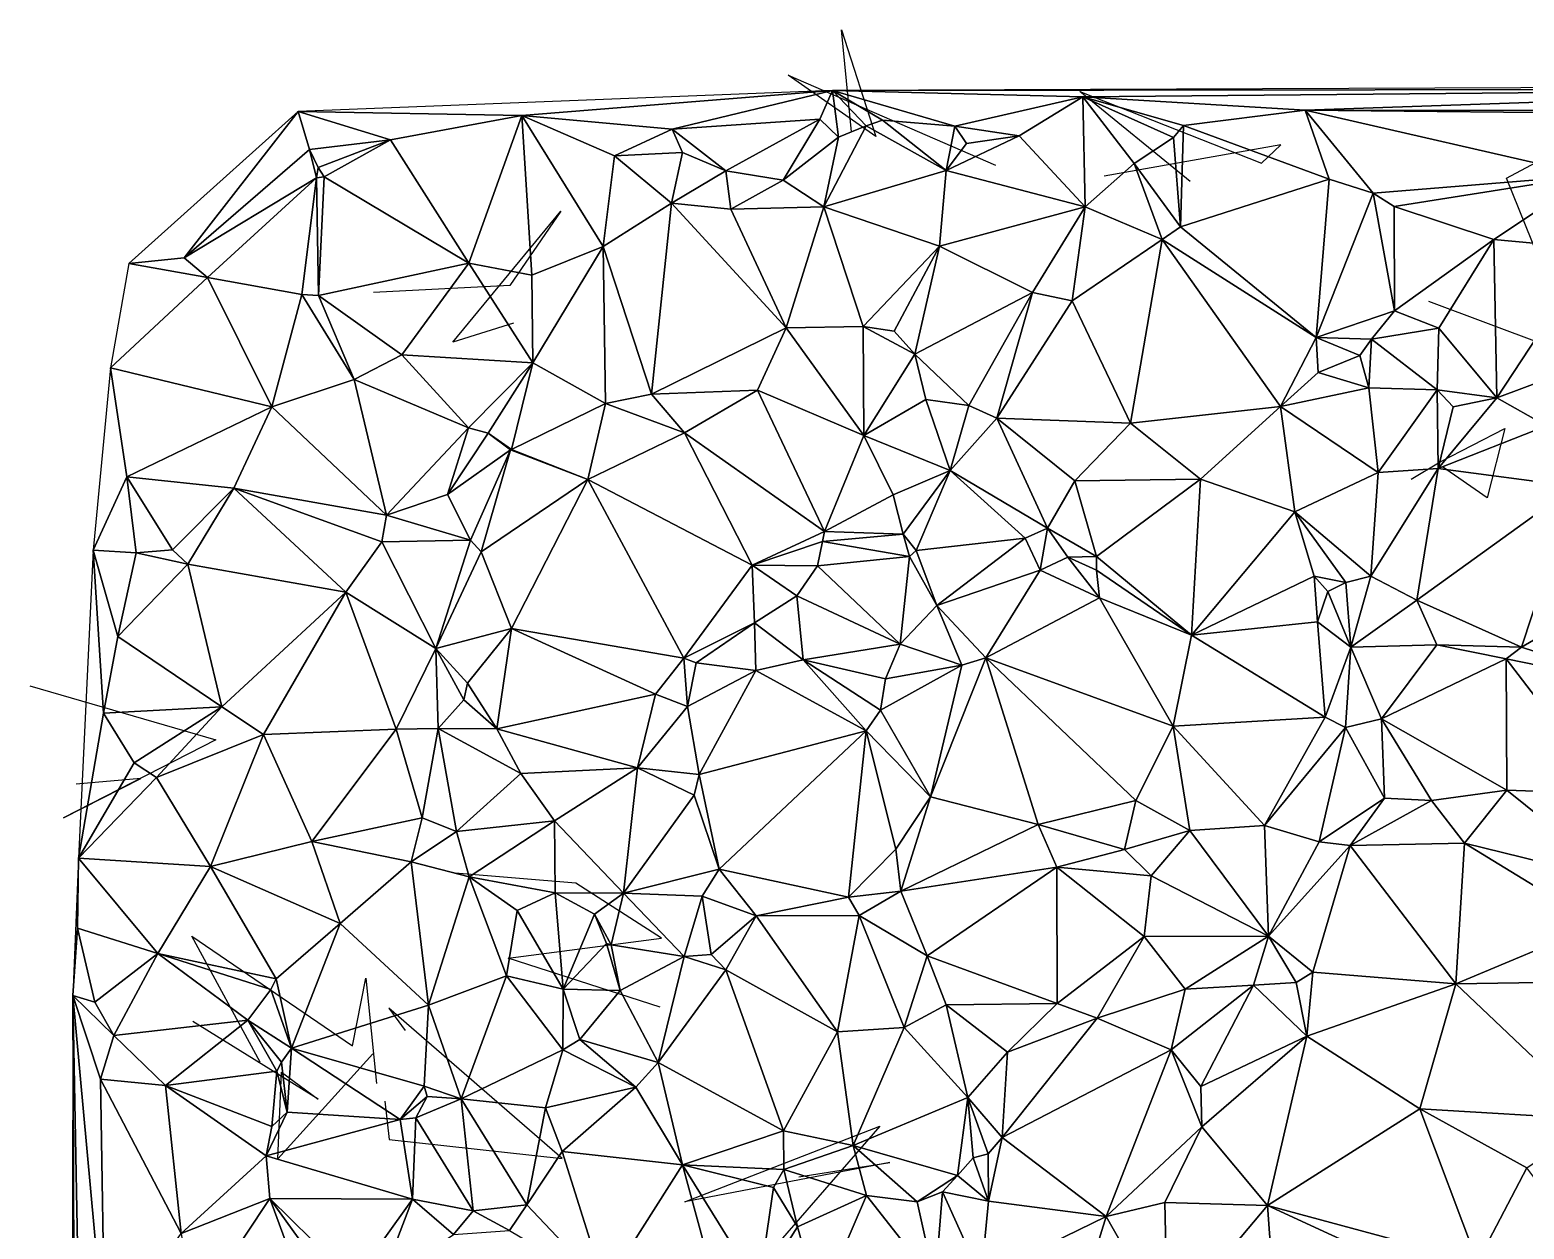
# Model space of a CAD drawing. Header units: metres. Extents: x -15.3 to 15, y -15 to 15.5.
# Drawn here: x -15.31 to -2.47, y 5.15 to 15.46 of the extents above; entities that cross this region are included whole.
import ezdxf

# ---------------------------------------------------------------- set-up
doc = ezdxf.new("R2010")
doc.units = ezdxf.units.M
doc.layers.add('CRACKS', color=1, linetype='Continuous')
doc.layers.add('STREET_MESH', color=7, linetype='Continuous')

msp = doc.modelspace()

# ---------------------------------------------------------------- linework, layer by layer
at = {"layer": 'CRACKS'}
for points in [[(-8.251, 14.582, 0.1), (-8.336, 15.458, 0.1), (-8.041, 14.54, 0.1), (-8.795, 15.069, 0.1), (-7.014, 14.294, 0.1)], [(-5.34, 14.154, 0.1), (-6.287, 14.929, 0.1), (-4.726, 14.313, 0.1), (-4.562, 14.471, 0.1), (-6.079, 14.2, 0.1)], [(-3.291, 13.127, 0.1), (-2.291, 12.751, 0.1), (-2.193, 13.12, 0.1), (-2.621, 14.184, 0.1), (-1.903, 14.566, 0.1)], [(-11.154, 12.936, 0.1), (-11.676, 12.774, 0.1), (-10.747, 13.901, 0.1), (-11.186, 13.262, 0.1), (-12.357, 13.201, 0.1)], [(-3.44, 11.596, 0.1), (-3.191, 11.746, 0.1), (-2.636, 12.033, 0.1), (-2.787, 11.436, 0.1), (-3.173, 11.702, 0.1)], [(-15.31, 9.821, 0.1), (-13.713, 9.357, 0.1), (-15.02, 8.685, 0.1), (-14.358, 9.023, 0.1), (-14.913, 8.975, 0.1)], [(-9.893, 7.06, 0.1), (-11.201, 7.479, 0.1), (-9.884, 7.651, 0.1), (-10.619, 8.125, 0.1), (-11.657, 8.211, 0.1)], [(-13.33, 6.587, 0.1), (-13.918, 7.668, 0.1), (-12.539, 6.725, 0.1), (-12.423, 7.308, 0.1), (-12.331, 6.402, 0.1)], [(-12.363, 6.657, 0.1), (-13.179, 5.754, 0.1), (-13.148, 6.499, 0.1), (-12.832, 6.269, 0.1), (-13.91, 6.936, 0.1)], [(-12.26, 6.252, 0.1), (-12.223, 5.922, 0.1), (-10.735, 5.759, 0.1), (-12.226, 7.049, 0.1), (-12.085, 6.859, 0.1)], [(-8.704, 5.601, 0.1), (-7.922, 5.723, 0.1), (-9.682, 5.386, 0.1), (-8.006, 6.037, 0.1), (-8.959, 4.942, 0.1)]]:
    msp.add_polyline3d(points, dxfattribs=at)
at = {"layer": 'STREET_MESH'}
for points in [[(-11.082, 14.722), (-8.413, 14.938), (-13.005, 14.756)], [(-11.082, 14.722), (-9.79, 14.605), (-8.413, 14.938)], [(-9.79, 14.605), (-8.521, 14.689), (-8.413, 14.938)], [(-8.521, 14.689), (-8.363, 14.536), (-8.413, 14.938)], [(-8.413, 14.938), (0.911, 14.948), (7.11, 14.997)], [(-6.263, 14.881), (0.911, 14.948), (-8.413, 14.938)], [(-7.363, 14.63), (-6.263, 14.881), (-8.413, 14.938)], [(-7.983, 14.683), (-7.363, 14.63), (-8.413, 14.938)], [(-8.363, 14.536), (-8.123, 14.632), (-8.413, 14.938)], [(-8.123, 14.632), (-7.983, 14.683), (-8.413, 14.938)], [(0.911, 14.948), (-6.263, 14.881), (-4.352, 14.767)], [(-1.368, 14.765), (0.911, 14.948), (-4.352, 14.767)], [(-7.363, 14.63), (-6.81, 14.546), (-6.263, 14.881)], [(-6.81, 14.546), (-6.241, 13.936), (-6.263, 14.881)], [(-6.263, 14.881), (-5.397, 14.637), (-4.352, 14.767)], [(-6.241, 13.936), (-5.822, 14.309), (-6.263, 14.881)], [(-5.482, 14.533), (-5.397, 14.637), (-6.263, 14.881)], [(-5.822, 14.309), (-5.482, 14.533), (-6.263, 14.881)], [(-5.397, 14.637), (-4.146, 14.175), (-4.352, 14.767)], [(-1.513, 14.74), (-1.368, 14.765), (-4.352, 14.767)], [(-4.146, 14.175), (-3.767, 14.055), (-4.352, 14.767)], [(-1.904, 14.206), (-1.513, 14.74), (-4.352, 14.767)], [(-3.767, 14.055), (-1.904, 14.206), (-4.352, 14.767)], [(-14.459, 13.449), (-13.985, 13.499), (-13.005, 14.756)], [(-13.985, 13.499), (-12.906, 14.43), (-13.005, 14.756)], [(-12.21, 14.513), (-11.082, 14.722), (-13.005, 14.756)], [(-12.906, 14.43), (-12.21, 14.513), (-13.005, 14.756)], [(-11.082, 14.722), (-12.21, 14.513), (-11.538, 13.452)], [(-10.998, 13.351), (-11.082, 14.722), (-11.538, 13.452)], [(-10.287, 14.374), (-11.082, 14.722), (-10.384, 13.597)], [(-11.082, 14.722), (-10.998, 13.351), (-10.384, 13.597)], [(-11.082, 14.722), (-10.287, 14.374), (-9.79, 14.605)], [(-9.329, 14.247), (-8.521, 14.689), (-9.79, 14.605)], [(-8.521, 14.689), (-9.329, 14.247), (-8.836, 14.166)], [(-8.521, 14.689), (-8.836, 14.166), (-8.363, 14.536)], [(-7.983, 14.683), (-8.123, 14.632), (-7.436, 14.248)], [(-7.983, 14.683), (-7.436, 14.248), (-7.363, 14.63)], [(-12.906, 14.43), (-12.834, 14.275), (-12.21, 14.513)], [(-12.21, 14.513), (-12.834, 14.275), (-12.782, 14.194)], [(-12.21, 14.513), (-12.782, 14.194), (-11.538, 13.452)], [(-10.287, 14.374), (-9.701, 14.404), (-9.79, 14.605)], [(-9.701, 14.404), (-9.329, 14.247), (-9.79, 14.605)], [(-8.836, 14.166), (-8.488, 13.936), (-8.363, 14.536)], [(-8.123, 14.632), (-8.488, 13.936), (-7.436, 14.248)], [(-8.488, 13.936), (-8.123, 14.632), (-8.363, 14.536)], [(-7.436, 14.248), (-7.263, 14.482), (-7.363, 14.63)], [(-6.81, 14.546), (-7.436, 14.248), (-6.241, 13.936)], [(-6.81, 14.546), (-7.263, 14.482), (-7.436, 14.248)], [(-7.263, 14.482), (-6.81, 14.546), (-7.363, 14.63)], [(-5.423, 13.766), (-5.482, 14.533), (-5.822, 14.309)], [(-5.482, 14.533), (-5.423, 13.766), (-5.397, 14.637)], [(-5.423, 13.766), (-4.146, 14.175), (-5.397, 14.637)], [(-12.846, 14.187), (-12.906, 14.43), (-13.985, 13.499)], [(-12.834, 14.275), (-12.906, 14.43), (-12.846, 14.187)], [(-9.796, 13.969), (-9.701, 14.404), (-10.287, 14.374)], [(-9.329, 14.247), (-9.701, 14.404), (-9.796, 13.969)], [(-12.834, 14.275), (-12.846, 14.187), (-12.782, 14.194)], [(-9.796, 13.969), (-10.287, 14.374), (-10.384, 13.597)], [(-5.822, 14.309), (-6.241, 13.936), (-5.581, 13.656)], [(-5.423, 13.766), (-5.822, 14.309), (-5.581, 13.656)], [(-13.784, 13.33), (-12.846, 14.187), (-13.985, 13.499)], [(-12.846, 14.187), (-13.784, 13.33), (-12.972, 13.184)], [(-12.831, 13.174), (-12.846, 14.187), (-12.972, 13.184)], [(-12.846, 14.187), (-12.831, 13.174), (-12.782, 14.194)], [(-12.782, 14.194), (-12.831, 13.174), (-11.538, 13.452)], [(-9.286, 13.917), (-9.329, 14.247), (-9.796, 13.969)], [(-9.329, 14.247), (-9.286, 13.917), (-8.836, 14.166)], [(-9.286, 13.917), (-8.488, 13.936), (-8.836, 14.166)], [(-7.436, 14.248), (-8.488, 13.936), (-7.494, 13.599)], [(-6.241, 13.936), (-7.436, 14.248), (-7.494, 13.599)], [(-4.146, 14.175), (-5.423, 13.766), (-4.257, 12.815)], [(-3.767, 14.055), (-4.146, 14.175), (-4.257, 12.815)], [(-1.904, 14.206), (-3.767, 14.055), (-3.588, 13.939)], [(-2.732, 13.657), (-1.904, 14.206), (-3.588, 13.939)], [(-1.904, 14.206), (-2.732, 13.657), (-1.864, 13.575)], [(-3.585, 13.043), (-3.767, 14.055), (-4.257, 12.815)], [(-3.767, 14.055), (-3.585, 13.043), (-3.588, 13.939)], [(-9.97, 12.327), (-9.796, 13.969), (-10.384, 13.597)], [(-9.796, 13.969), (-9.97, 12.327), (-8.812, 12.896)], [(-9.286, 13.917), (-9.796, 13.969), (-8.812, 12.896)], [(-8.488, 13.936), (-9.286, 13.917), (-8.812, 12.896)], [(-8.15, 12.909), (-8.488, 13.936), (-8.812, 12.896)], [(-8.488, 13.936), (-8.15, 12.909), (-7.494, 13.599)], [(-6.695, 13.2), (-6.241, 13.936), (-7.494, 13.599)], [(-6.695, 13.2), (-6.355, 13.13), (-6.241, 13.936)], [(-6.241, 13.936), (-6.355, 13.13), (-5.581, 13.656)], [(-3.585, 13.043), (-2.732, 13.657), (-3.588, 13.939)], [(-4.257, 12.815), (-5.423, 13.766), (-5.581, 13.656)], [(-6.355, 13.13), (-5.854, 12.077), (-5.581, 13.656)], [(-5.854, 12.077), (-4.563, 12.221), (-5.581, 13.656)], [(-4.563, 12.221), (-4.257, 12.815), (-5.581, 13.656)], [(-2.732, 13.657), (-3.585, 13.043), (-3.204, 12.895)], [(-2.705, 12.296), (-2.732, 13.657), (-3.204, 12.895)], [(-2.732, 13.657), (-2.705, 12.296), (-1.864, 13.575)], [(-13.784, 13.33), (-13.985, 13.499), (-14.459, 13.449)], [(-10.998, 13.351), (-10.989, 12.595), (-10.384, 13.597)], [(-10.989, 12.595), (-10.364, 12.248), (-10.384, 13.597)], [(-10.364, 12.248), (-9.97, 12.327), (-10.384, 13.597)], [(-8.15, 12.909), (-7.883, 12.867), (-7.494, 13.599)], [(-7.883, 12.867), (-7.707, 12.67), (-7.494, 13.599)], [(-7.707, 12.67), (-6.695, 13.2), (-7.494, 13.599)], [(-2.705, 12.296), (-1.516, 12.738), (-1.864, 13.575)], [(-14.618, 12.554), (-13.784, 13.33), (-14.459, 13.449)], [(-12.831, 13.174), (-12.113, 12.666), (-11.538, 13.452)], [(-12.113, 12.666), (-10.989, 12.595), (-11.538, 13.452)], [(-10.989, 12.595), (-10.998, 13.351), (-11.538, 13.452)], [(-13.231, 12.217), (-13.784, 13.33), (-14.618, 12.554)], [(-13.784, 13.33), (-13.231, 12.217), (-12.972, 13.184)], [(-12.972, 13.184), (-13.231, 12.217), (-12.525, 12.453)], [(-12.831, 13.174), (-12.972, 13.184), (-12.525, 12.453)], [(-12.113, 12.666), (-12.831, 13.174), (-12.525, 12.453)], [(-7.242, 12.23), (-6.695, 13.2), (-7.707, 12.67)], [(-6.695, 13.2), (-7.242, 12.23), (-7, 12.12)], [(-6.355, 13.13), (-6.695, 13.2), (-7, 12.12)], [(-6.355, 13.13), (-7, 12.12), (-5.854, 12.077)], [(-3.782, 12.8), (-3.585, 13.043), (-4.257, 12.815)], [(-3.585, 13.043), (-3.782, 12.8), (-3.204, 12.895)], [(-8.812, 12.896), (-9.97, 12.327), (-9.057, 12.361)], [(-8.145, 11.972), (-8.812, 12.896), (-9.057, 12.361)], [(-8.145, 11.972), (-8.15, 12.909), (-8.812, 12.896)], [(-7.707, 12.67), (-7.883, 12.867), (-8.15, 12.909)], [(-8.145, 11.972), (-7.707, 12.67), (-8.15, 12.909)], [(-3.782, 12.8), (-3.219, 12.364), (-3.204, 12.895)], [(-3.219, 12.364), (-2.705, 12.296), (-3.204, 12.895)], [(-4.563, 12.221), (-4.241, 12.514), (-4.257, 12.815)], [(-4.241, 12.514), (-3.881, 12.66), (-4.257, 12.815)], [(-3.881, 12.66), (-3.782, 12.8), (-4.257, 12.815)], [(-3.782, 12.8), (-3.881, 12.66), (-3.805, 12.38)], [(-3.219, 12.364), (-3.782, 12.8), (-3.805, 12.38)], [(-1.516, 12.738), (-2.705, 12.296), (-2.279, 12.054)], [(-11.542, 12.037), (-12.113, 12.666), (-12.525, 12.453)], [(-11.542, 12.037), (-10.989, 12.595), (-12.113, 12.666)], [(-11.372, 11.992), (-10.989, 12.595), (-11.542, 12.037)], [(-11.173, 11.851), (-10.989, 12.595), (-11.372, 11.992)], [(-11.173, 11.851), (-10.364, 12.248), (-10.989, 12.595)], [(-7.707, 12.67), (-8.145, 11.972), (-7.611, 12.282)], [(-7.242, 12.23), (-7.707, 12.67), (-7.611, 12.282)], [(-3.881, 12.66), (-4.241, 12.514), (-3.805, 12.38)], [(-14.618, 12.554), (-14.766, 10.986), (-14.477, 11.615)], [(-13.231, 12.217), (-14.618, 12.554), (-14.477, 11.615)], [(-4.241, 12.514), (-4.563, 12.221), (-3.805, 12.38)], [(-13.231, 12.217), (-12.246, 11.287), (-12.525, 12.453)], [(-12.246, 11.287), (-11.542, 12.037), (-12.525, 12.453)], [(-10.364, 12.248), (-9.685, 11.994), (-9.97, 12.327)], [(-9.97, 12.327), (-9.685, 11.994), (-9.057, 12.361)], [(-9.685, 11.994), (-8.481, 11.148), (-9.057, 12.361)], [(-8.481, 11.148), (-8.145, 11.972), (-9.057, 12.361)], [(-4.563, 12.221), (-3.725, 11.654), (-3.805, 12.38)], [(-3.725, 11.654), (-3.219, 12.364), (-3.805, 12.38)], [(-3.208, 11.688), (-3.219, 12.364), (-3.725, 11.654)], [(-3.08, 12.218), (-3.219, 12.364), (-3.208, 11.688)], [(-3.219, 12.364), (-3.08, 12.218), (-2.705, 12.296)], [(-13.559, 11.52), (-13.231, 12.217), (-14.477, 11.615)], [(-13.231, 12.217), (-13.559, 11.52), (-12.246, 11.287)], [(-10.364, 12.248), (-11.173, 11.851), (-10.516, 11.594)], [(-9.685, 11.994), (-10.364, 12.248), (-10.516, 11.594)], [(-8.145, 11.972), (-7.401, 11.672), (-7.611, 12.282)], [(-7.401, 11.672), (-7.242, 12.23), (-7.611, 12.282)], [(-7.242, 12.23), (-7.401, 11.672), (-7, 12.12)], [(-5.251, 11.596), (-4.563, 12.221), (-5.854, 12.077)], [(-5.251, 11.596), (-4.44, 11.317), (-4.563, 12.221)], [(-4.563, 12.221), (-4.44, 11.317), (-3.725, 11.654)], [(-2.705, 12.296), (-3.208, 11.688), (-2.279, 12.054)], [(-2.705, 12.296), (-3.08, 12.218), (-3.208, 11.688)], [(-7, 12.12), (-7.401, 11.672), (-6.566, 11.175)], [(-6.331, 11.583), (-7, 12.12), (-6.566, 11.175)], [(-7, 12.12), (-6.331, 11.583), (-5.854, 12.077)], [(-6.331, 11.583), (-5.251, 11.596), (-5.854, 12.077)], [(-11.722, 11.465), (-11.542, 12.037), (-12.246, 11.287)], [(-11.372, 11.992), (-11.542, 12.037), (-11.722, 11.465)], [(-11.18, 11.848), (-11.372, 11.992), (-11.722, 11.465)], [(-11.173, 11.851), (-11.372, 11.992), (-11.18, 11.848)], [(-9.105, 10.858), (-9.685, 11.994), (-10.516, 11.594)], [(-9.685, 11.994), (-9.105, 10.858), (-8.481, 11.148)], [(-7.893, 11.463), (-8.145, 11.972), (-8.481, 11.148)], [(-7.401, 11.672), (-8.145, 11.972), (-7.893, 11.463)], [(-2.279, 12.054), (-3.208, 11.688), (-2.037, 11.533)], [(-11.525, 11.073), (-11.18, 11.848), (-11.722, 11.465)], [(-11.18, 11.848), (-11.525, 11.073), (-11.433, 10.971)], [(-10.516, 11.594), (-11.18, 11.848), (-11.433, 10.971)], [(-11.173, 11.851), (-11.18, 11.848), (-10.516, 11.594)], [(-3.788, 10.762), (-3.208, 11.688), (-3.725, 11.654)], [(-3.788, 10.762), (-3.393, 10.556), (-3.208, 11.688)], [(-3.208, 11.688), (-3.393, 10.556), (-2.037, 11.533)], [(-14.766, 10.986), (-14.397, 10.964), (-14.477, 11.615)], [(-14.397, 10.964), (-14.084, 10.99), (-14.477, 11.615)], [(-14.084, 10.99), (-13.559, 11.52), (-14.477, 11.615)], [(-11.171, 10.313), (-10.516, 11.594), (-11.433, 10.971)], [(-9.692, 10.057), (-10.516, 11.594), (-11.171, 10.313)], [(-9.692, 10.057), (-9.105, 10.858), (-10.516, 11.594)], [(-7.805, 11.123), (-7.401, 11.672), (-7.893, 11.463)], [(-7.695, 10.984), (-7.401, 11.672), (-7.805, 11.123)], [(-7.401, 11.672), (-7.695, 10.984), (-6.757, 11.088)], [(-7.401, 11.672), (-6.757, 11.088), (-6.566, 11.175)], [(-6.146, 10.933), (-6.331, 11.583), (-6.566, 11.175)], [(-5.251, 11.596), (-6.331, 11.583), (-6.146, 10.933)], [(-5.328, 10.256), (-5.251, 11.596), (-6.146, 10.933)], [(-5.328, 10.256), (-4.44, 11.317), (-5.251, 11.596)], [(-4.44, 11.317), (-3.788, 10.762), (-3.725, 11.654)], [(-13.559, 11.52), (-14.084, 10.99), (-13.952, 10.866)], [(-13.559, 11.52), (-13.952, 10.866), (-12.596, 10.626)], [(-12.287, 11.059), (-13.559, 11.52), (-12.596, 10.626)], [(-13.559, 11.52), (-12.287, 11.059), (-12.246, 11.287)], [(-11.525, 11.073), (-11.722, 11.465), (-12.246, 11.287)], [(-7.805, 11.123), (-7.893, 11.463), (-8.481, 11.148)], [(-3.393, 10.556), (-2.493, 10.153), (-2.037, 11.533)], [(-2.493, 10.153), (-1.873, 10.513), (-2.037, 11.533)], [(-4.44, 11.317), (-5.328, 10.256), (-4.275, 10.764)], [(-4.002, 10.707), (-4.44, 11.317), (-4.275, 10.764)], [(-4.002, 10.707), (-3.788, 10.762), (-4.44, 11.317)], [(-12.287, 11.059), (-11.525, 11.073), (-12.246, 11.287)], [(-6.757, 11.088), (-6.629, 10.814), (-6.566, 11.175)], [(-6.629, 10.814), (-6.392, 10.926), (-6.566, 11.175)], [(-6.392, 10.926), (-6.146, 10.933), (-6.566, 11.175)], [(-11.823, 10.142), (-12.287, 11.059), (-12.596, 10.626)], [(-11.823, 10.142), (-11.525, 11.073), (-12.287, 11.059)], [(-11.525, 11.073), (-11.823, 10.142), (-11.433, 10.971)], [(-9.105, 10.858), (-8.499, 11.062), (-8.481, 11.148)], [(-8.541, 10.851), (-8.499, 11.062), (-9.105, 10.858)], [(-8.499, 11.062), (-8.541, 10.851), (-7.753, 10.931)], [(-8.499, 11.062), (-7.805, 11.123), (-8.481, 11.148)], [(-7.805, 11.123), (-8.499, 11.062), (-7.753, 10.931)], [(-7.695, 10.984), (-7.805, 11.123), (-7.753, 10.931)], [(-6.757, 11.088), (-7.695, 10.984), (-7.517, 10.51)], [(-6.629, 10.814), (-6.757, 11.088), (-7.517, 10.51)], [(-14.891, 8.338), (-14.678, 9.585), (-14.766, 10.986)], [(-14.766, 10.986), (-14.678, 9.585), (-14.555, 10.243)], [(-14.397, 10.964), (-14.766, 10.986), (-14.555, 10.243)], [(-13.952, 10.866), (-14.397, 10.964), (-14.555, 10.243)], [(-14.084, 10.99), (-14.397, 10.964), (-13.952, 10.866)], [(-11.823, 10.142), (-11.171, 10.313), (-11.433, 10.971)], [(-8.541, 10.851), (-7.833, 10.177), (-7.753, 10.931)], [(-7.753, 10.931), (-7.833, 10.177), (-7.517, 10.51)], [(-7.695, 10.984), (-7.753, 10.931), (-7.517, 10.51)], [(-6.392, 10.926), (-6.629, 10.814), (-6.118, 10.577)], [(-6.144, 10.815), (-6.146, 10.933), (-6.392, 10.926)], [(-6.144, 10.815), (-6.392, 10.926), (-6.118, 10.577)], [(-6.144, 10.815), (-5.328, 10.256), (-6.146, 10.933)], [(-13.662, 9.64), (-13.952, 10.866), (-14.555, 10.243)], [(-13.952, 10.866), (-13.662, 9.64), (-12.596, 10.626)], [(-9.084, 10.362), (-9.105, 10.858), (-9.692, 10.057)], [(-9.105, 10.858), (-9.084, 10.362), (-8.72, 10.593)], [(-8.541, 10.851), (-9.105, 10.858), (-8.72, 10.593)], [(-7.833, 10.177), (-8.541, 10.851), (-8.72, 10.593)], [(-7.096, 10.062), (-6.629, 10.814), (-7.517, 10.51)], [(-6.629, 10.814), (-7.096, 10.062), (-6.118, 10.577)], [(-5.328, 10.256), (-6.144, 10.815), (-6.118, 10.577)], [(-5.328, 10.256), (-4.247, 10.371), (-4.275, 10.764)], [(-4.247, 10.371), (-4.157, 10.631), (-4.275, 10.764)], [(-4.157, 10.631), (-4.002, 10.707), (-4.275, 10.764)], [(-4.002, 10.707), (-4.157, 10.631), (-3.96, 10.153)], [(-3.788, 10.762), (-4.002, 10.707), (-3.96, 10.153)], [(-3.393, 10.556), (-3.788, 10.762), (-3.96, 10.153)], [(-13.662, 9.64), (-13.303, 9.403), (-12.596, 10.626)], [(-13.303, 9.403), (-12.164, 9.449), (-12.596, 10.626)], [(-12.164, 9.449), (-11.823, 10.142), (-12.596, 10.626)], [(-9.084, 10.362), (-8.665, 10.045), (-8.72, 10.593)], [(-8.665, 10.045), (-7.833, 10.177), (-8.72, 10.593)], [(-7.096, 10.062), (-5.486, 9.474), (-6.118, 10.577)], [(-5.486, 9.474), (-5.328, 10.256), (-6.118, 10.577)], [(-3.96, 10.153), (-4.157, 10.631), (-4.247, 10.371)], [(-3.222, 10.172), (-3.393, 10.556), (-3.96, 10.153)], [(-3.393, 10.556), (-3.222, 10.172), (-2.493, 10.153)], [(-7.833, 10.177), (-7.301, 9.998), (-7.517, 10.51)], [(-7.301, 9.998), (-7.096, 10.062), (-7.517, 10.51)], [(-1.873, 10.513), (-2.493, 10.153), (-1.446, 9.811)], [(-11.823, 10.142), (-11.551, 9.843), (-11.171, 10.313)], [(-11.551, 9.843), (-11.298, 9.45), (-11.171, 10.313)], [(-11.298, 9.45), (-9.935, 9.75), (-11.171, 10.313)], [(-9.935, 9.75), (-9.692, 10.057), (-11.171, 10.313)], [(-9.584, 10.018), (-9.084, 10.362), (-9.692, 10.057)], [(-9.584, 10.018), (-9.073, 9.952), (-9.084, 10.362)], [(-9.073, 9.952), (-8.665, 10.045), (-9.084, 10.362)], [(-5.328, 10.256), (-4.18, 9.552), (-4.247, 10.371)], [(-4.18, 9.552), (-3.96, 10.153), (-4.247, 10.371)], [(-14.678, 9.585), (-13.662, 9.64), (-14.555, 10.243)], [(-7.833, 10.177), (-8.665, 10.045), (-7.959, 9.88)], [(-7.833, 10.177), (-7.959, 9.88), (-7.301, 9.998)], [(-4.18, 9.552), (-5.328, 10.256), (-5.486, 9.474)], [(-3.96, 10.153), (-4.18, 9.552), (-4.004, 9.461)], [(-3.696, 9.538), (-3.96, 10.153), (-4.004, 9.461)], [(-3.696, 9.538), (-3.222, 10.172), (-3.96, 10.153)], [(-3.222, 10.172), (-3.696, 9.538), (-2.624, 10.052)], [(-2.493, 10.153), (-3.222, 10.172), (-2.624, 10.052)], [(-2.493, 10.153), (-2.624, 10.052), (-1.446, 9.811)], [(-11.801, 9.454), (-11.823, 10.142), (-12.164, 9.449)], [(-11.582, 9.7), (-11.551, 9.843), (-11.823, 10.142)], [(-11.801, 9.454), (-11.582, 9.7), (-11.823, 10.142)], [(-9.66, 9.642), (-9.692, 10.057), (-9.935, 9.75)], [(-9.66, 9.642), (-9.584, 10.018), (-9.692, 10.057)], [(-9.073, 9.952), (-9.584, 10.018), (-9.66, 9.642)], [(-8.665, 10.045), (-9.073, 9.952), (-8.123, 9.434)], [(-8.665, 10.045), (-8.123, 9.434), (-8.002, 9.612)], [(-7.959, 9.88), (-8.665, 10.045), (-8.002, 9.612)], [(-6.645, 8.628), (-7.096, 10.062), (-7.57, 8.866)], [(-7.096, 10.062), (-7.301, 9.998), (-7.57, 8.866)], [(-5.486, 9.474), (-7.096, 10.062), (-5.808, 8.834)], [(-7.096, 10.062), (-6.645, 8.628), (-5.808, 8.834)], [(-2.624, 10.052), (-3.696, 9.538), (-2.62, 8.923)], [(-2.624, 10.052), (-1.737, 8.893), (-1.446, 9.811)], [(-1.737, 8.893), (-2.624, 10.052), (-2.62, 8.923)], [(-9.558, 9.059), (-9.073, 9.952), (-9.66, 9.642)], [(-9.073, 9.952), (-9.558, 9.059), (-8.123, 9.434)], [(-7.57, 8.866), (-7.301, 9.998), (-8.002, 9.612)], [(-7.301, 9.998), (-7.959, 9.88), (-8.002, 9.612)], [(-11.551, 9.843), (-11.582, 9.7), (-11.298, 9.45)], [(-14.415, 9.158), (-13.662, 9.64), (-14.678, 9.585)], [(-13.662, 9.64), (-14.415, 9.158), (-14.223, 9.032)], [(-13.303, 9.403), (-13.662, 9.64), (-14.223, 9.032)], [(-11.582, 9.7), (-11.801, 9.454), (-11.298, 9.45)], [(-11.298, 9.45), (-10.09, 9.115), (-9.935, 9.75)], [(-10.09, 9.115), (-9.66, 9.642), (-9.935, 9.75)], [(-9.558, 9.059), (-9.66, 9.642), (-10.09, 9.115)], [(-14.891, 8.338), (-14.415, 9.158), (-14.678, 9.585)], [(-8.123, 9.434), (-7.57, 8.866), (-8.002, 9.612)], [(-4.702, 8.62), (-4.18, 9.552), (-5.486, 9.474)], [(-4.18, 9.552), (-4.702, 8.62), (-4.004, 9.461)], [(-3.671, 8.854), (-3.696, 9.538), (-4.004, 9.461)], [(-3.266, 8.835), (-3.696, 9.538), (-3.671, 8.854)], [(-3.696, 9.538), (-3.266, 8.835), (-2.62, 8.923)], [(-13.759, 8.267), (-13.303, 9.403), (-14.223, 9.032)], [(-13.303, 9.403), (-13.759, 8.267), (-12.888, 8.483)], [(-12.164, 9.449), (-13.303, 9.403), (-12.888, 8.483)], [(-11.939, 8.685), (-12.164, 9.449), (-12.888, 8.483)], [(-11.939, 8.685), (-11.801, 9.454), (-12.164, 9.449)], [(-11.643, 8.568), (-11.801, 9.454), (-11.939, 8.685)], [(-11.801, 9.454), (-11.091, 9.066), (-11.298, 9.45)], [(-11.643, 8.568), (-11.091, 9.066), (-11.801, 9.454)], [(-11.091, 9.066), (-10.09, 9.115), (-11.298, 9.45)], [(-9.558, 9.059), (-9.388, 8.244), (-8.123, 9.434)], [(-9.388, 8.244), (-8.275, 8.004), (-8.123, 9.434)], [(-8.123, 9.434), (-8.275, 8.004), (-7.868, 8.417)], [(-8.123, 9.434), (-7.868, 8.417), (-7.57, 8.866)], [(-5.343, 8.576), (-5.486, 9.474), (-5.808, 8.834)], [(-5.343, 8.576), (-4.702, 8.62), (-5.486, 9.474)], [(-4.702, 8.62), (-4.232, 8.48), (-4.004, 9.461)], [(-4.232, 8.48), (-3.671, 8.854), (-4.004, 9.461)], [(-14.415, 9.158), (-14.891, 8.338), (-14.223, 9.032)], [(-14.891, 8.338), (-13.759, 8.267), (-14.223, 9.032)], [(-11.091, 9.066), (-11.643, 8.568), (-10.802, 8.661)], [(-10.09, 9.115), (-11.091, 9.066), (-10.802, 8.661)], [(-10.209, 8.037), (-10.09, 9.115), (-10.802, 8.661)], [(-10.09, 9.115), (-10.209, 8.037), (-9.603, 8.882)], [(-9.558, 9.059), (-10.09, 9.115), (-9.603, 8.882)], [(-9.388, 8.244), (-9.558, 9.059), (-9.603, 8.882)], [(-10.209, 8.037), (-9.388, 8.244), (-9.603, 8.882)], [(-7.868, 8.417), (-7.825, 8.055), (-7.57, 8.866)], [(-7.825, 8.055), (-6.645, 8.628), (-7.57, 8.866)], [(-3.266, 8.835), (-2.984, 8.467), (-2.62, 8.923)], [(-2.984, 8.467), (-1.643, 8.139), (-2.62, 8.923)], [(-1.643, 8.139), (-1.737, 8.893), (-2.62, 8.923)], [(-6.645, 8.628), (-5.905, 8.413), (-5.808, 8.834)], [(-5.905, 8.413), (-5.343, 8.576), (-5.808, 8.834)], [(-4.232, 8.48), (-3.965, 8.449), (-3.671, 8.854)], [(-3.965, 8.449), (-3.266, 8.835), (-3.671, 8.854)], [(-3.965, 8.449), (-2.984, 8.467), (-3.266, 8.835)], [(-12.034, 8.309), (-11.939, 8.685), (-12.888, 8.483)], [(-11.643, 8.568), (-11.939, 8.685), (-12.034, 8.309)], [(-11.643, 8.568), (-11.535, 8.178), (-10.802, 8.661)], [(-11.535, 8.178), (-10.796, 8.04), (-10.802, 8.661)], [(-10.796, 8.04), (-10.209, 8.037), (-10.802, 8.661)], [(-6.645, 8.628), (-7.825, 8.055), (-6.486, 8.261)], [(-5.905, 8.413), (-6.645, 8.628), (-6.486, 8.261)], [(-5.343, 8.576), (-4.666, 7.668), (-4.702, 8.62)], [(-4.666, 7.668), (-4.232, 8.48), (-4.702, 8.62)], [(-13.759, 8.267), (-12.645, 7.778), (-12.888, 8.483)], [(-12.645, 7.778), (-12.034, 8.309), (-12.888, 8.483)], [(-11.535, 8.178), (-11.643, 8.568), (-12.034, 8.309)], [(-5.905, 8.413), (-5.676, 8.186), (-5.343, 8.576)], [(-5.676, 8.186), (-4.666, 7.668), (-5.343, 8.576)], [(-4.666, 7.668), (-3.965, 8.449), (-4.232, 8.48)], [(-8.275, 8.004), (-7.825, 8.055), (-7.868, 8.417)], [(-5.676, 8.186), (-5.905, 8.413), (-6.486, 8.261)], [(-3.965, 8.449), (-4.666, 7.668), (-4.286, 7.358)], [(-3.057, 7.26), (-3.965, 8.449), (-4.286, 7.358)], [(-3.057, 7.26), (-2.984, 8.467), (-3.965, 8.449)], [(-1.839, 7.769), (-2.984, 8.467), (-3.057, 7.26)], [(-2.984, 8.467), (-1.839, 7.769), (-1.643, 8.139)], [(-14.901, 7.737), (-14.891, 8.338), (-14.94, 7.159)], [(-14.891, 8.338), (-14.901, 7.737), (-14.211, 7.52)], [(-13.759, 8.267), (-14.891, 8.338), (-14.211, 7.52)], [(-13.195, 7.302), (-13.759, 8.267), (-14.211, 7.52)], [(-13.759, 8.267), (-13.195, 7.302), (-12.645, 7.778)], [(-12.034, 8.309), (-12.645, 7.778), (-11.885, 7.077)], [(-11.535, 8.178), (-12.034, 8.309), (-11.885, 7.077)], [(-9.532, 8.013), (-9.388, 8.244), (-10.209, 8.037)], [(-9.388, 8.244), (-9.532, 8.013), (-9.07, 7.844)], [(-8.275, 8.004), (-9.388, 8.244), (-9.07, 7.844)], [(-6.486, 8.261), (-7.825, 8.055), (-7.601, 7.5)], [(-6.483, 7.089), (-6.486, 8.261), (-7.601, 7.5)], [(-6.483, 7.089), (-5.734, 7.665), (-6.486, 8.261)], [(-5.734, 7.665), (-5.676, 8.186), (-6.486, 8.261)], [(-11.216, 7.329), (-11.535, 8.178), (-11.885, 7.077)], [(-10.796, 8.04), (-11.535, 8.178), (-11.123, 7.889)], [(-11.535, 8.178), (-11.216, 7.329), (-11.123, 7.889)], [(-5.676, 8.186), (-5.734, 7.665), (-4.666, 7.668)], [(-10.729, 7.213), (-10.796, 8.04), (-11.123, 7.889)], [(-10.209, 8.037), (-10.796, 8.04), (-10.458, 7.859)], [(-10.796, 8.04), (-10.729, 7.213), (-10.458, 7.859)], [(-10.315, 7.595), (-10.209, 8.037), (-10.458, 7.859)], [(-10.315, 7.595), (-9.688, 7.494), (-10.209, 8.037)], [(-9.688, 7.494), (-9.532, 8.013), (-10.209, 8.037)], [(-9.457, 7.51), (-9.532, 8.013), (-9.688, 7.494)], [(-9.532, 8.013), (-9.457, 7.51), (-9.07, 7.844)], [(-8.185, 7.845), (-8.275, 8.004), (-9.07, 7.844)], [(-8.275, 8.004), (-8.185, 7.845), (-7.825, 8.055)], [(-7.825, 8.055), (-8.185, 7.845), (-7.601, 7.5)], [(-11.216, 7.329), (-10.729, 7.213), (-11.123, 7.889)], [(-10.729, 7.213), (-10.356, 7.606), (-10.458, 7.859)], [(-10.356, 7.606), (-10.315, 7.595), (-10.458, 7.859)], [(-9.457, 7.51), (-9.331, 7.378), (-9.07, 7.844)], [(-9.07, 7.844), (-9.331, 7.378), (-8.37, 6.848)], [(-8.185, 7.845), (-9.07, 7.844), (-8.37, 6.848)], [(-7.798, 6.883), (-8.185, 7.845), (-8.37, 6.848)], [(-8.185, 7.845), (-7.798, 6.883), (-7.601, 7.5)], [(-14.751, 7.101), (-14.901, 7.737), (-14.94, 7.159)], [(-14.901, 7.737), (-14.751, 7.101), (-14.211, 7.52)], [(-13.195, 7.302), (-13.061, 6.705), (-12.645, 7.778)], [(-12.645, 7.778), (-13.061, 6.705), (-11.885, 7.077)], [(-1.792, 7.279), (-1.839, 7.769), (-3.057, 7.26)], [(-10.356, 7.606), (-10.729, 7.213), (-10.239, 7.202)], [(-10.315, 7.595), (-10.356, 7.606), (-10.239, 7.202)], [(-9.688, 7.494), (-10.315, 7.595), (-10.239, 7.202)], [(-5.734, 7.665), (-6.483, 7.089), (-6.14, 6.963)], [(-5.382, 7.212), (-5.734, 7.665), (-6.14, 6.963)], [(-5.734, 7.665), (-5.382, 7.212), (-4.666, 7.668)], [(-5.382, 7.212), (-4.795, 7.248), (-4.666, 7.668)], [(-4.666, 7.668), (-4.795, 7.248), (-4.429, 7.27)], [(-4.666, 7.668), (-4.429, 7.27), (-4.286, 7.358)], [(-14.751, 7.101), (-14.59, 6.816), (-14.211, 7.52)], [(-14.59, 6.816), (-13.437, 6.946), (-14.211, 7.52)], [(-13.195, 7.302), (-14.211, 7.52), (-13.239, 7.21)], [(-14.211, 7.52), (-13.437, 6.946), (-13.239, 7.21)], [(-9.688, 7.494), (-10.239, 7.202), (-9.912, 6.584)], [(-9.331, 7.378), (-9.688, 7.494), (-9.912, 6.584)], [(-9.457, 7.51), (-9.688, 7.494), (-9.331, 7.378)], [(-7.798, 6.883), (-7.438, 7.08), (-7.601, 7.5)], [(-7.438, 7.08), (-6.483, 7.089), (-7.601, 7.5)], [(-11.604, 6.27), (-11.216, 7.329), (-11.885, 7.077)], [(-11.216, 7.329), (-11.604, 6.27), (-10.731, 6.691)], [(-10.729, 7.213), (-11.216, 7.329), (-10.731, 6.691)], [(-9.331, 7.378), (-9.912, 6.584), (-8.835, 5.997)], [(-9.331, 7.378), (-8.835, 5.997), (-8.37, 6.848)], [(-4.429, 7.27), (-4.338, 6.808), (-4.286, 7.358)], [(-4.338, 6.808), (-3.057, 7.26), (-4.286, 7.358)], [(-13.437, 6.946), (-13.061, 6.705), (-13.239, 7.21)], [(-13.061, 6.705), (-13.195, 7.302), (-13.239, 7.21)], [(-10.585, 6.782), (-10.729, 7.213), (-10.731, 6.691)], [(-10.729, 7.213), (-10.585, 6.782), (-10.239, 7.202)], [(-10.239, 7.202), (-10.585, 6.782), (-9.912, 6.584)], [(-5.504, 6.693), (-5.382, 7.212), (-6.14, 6.963)], [(-4.795, 7.248), (-5.504, 6.693), (-5.249, 6.378)], [(-4.795, 7.248), (-5.382, 7.212), (-5.504, 6.693)], [(-4.795, 7.248), (-5.249, 6.378), (-4.338, 6.808)], [(-4.429, 7.27), (-4.795, 7.248), (-4.338, 6.808)], [(-3.057, 7.26), (-4.338, 6.808), (-3.366, 6.184)], [(-1.828, 6.094), (-3.057, 7.26), (-3.366, 6.184)], [(-1.792, 7.279), (-3.057, 7.26), (-1.828, 6.094)], [(-14.9, -3.637), (-14.94, 7.159), (-14.961, -7.808)], [(-14.666, 4.159), (-14.703, 6.439), (-14.94, 7.159)], [(-14.84, 1.803), (-14.666, 4.159), (-14.94, 7.159)], [(-14.9, -3.637), (-14.84, 1.803), (-14.94, 7.159)], [(-14.703, 6.439), (-14.59, 6.816), (-14.94, 7.159)], [(-14.59, 6.816), (-14.751, 7.101), (-14.94, 7.159)], [(-13.061, 6.705), (-11.923, 6.379), (-11.885, 7.077)], [(-11.923, 6.379), (-11.604, 6.27), (-11.885, 7.077)], [(-7.438, 7.08), (-7.798, 6.883), (-7.251, 6.283)], [(-7.438, 7.08), (-6.909, 6.673), (-6.483, 7.089)], [(-7.438, 7.08), (-7.251, 6.283), (-6.909, 6.673)], [(-6.483, 7.089), (-6.909, 6.673), (-6.14, 6.963)], [(-13.437, 6.946), (-14.59, 6.816), (-14.144, 6.386)], [(-13.437, 6.946), (-14.144, 6.386), (-13.187, 6.509)], [(-13.147, 6.587), (-13.437, 6.946), (-13.187, 6.509)], [(-13.437, 6.946), (-13.147, 6.587), (-13.061, 6.705)], [(-6.955, 5.939), (-5.504, 6.693), (-6.14, 6.963)], [(-6.909, 6.673), (-6.955, 5.939), (-6.14, 6.963)], [(-14.144, 6.386), (-14.59, 6.816), (-14.703, 6.439)], [(-8.835, 5.997), (-8.236, 5.87), (-8.37, 6.848)], [(-8.236, 5.87), (-7.798, 6.883), (-8.37, 6.848)], [(-7.798, 6.883), (-8.236, 5.87), (-7.251, 6.283)], [(-4.338, 6.808), (-5.249, 6.378), (-5.241, 6.03)], [(-4.677, 5.354), (-4.338, 6.808), (-5.241, 6.03)], [(-4.338, 6.808), (-4.677, 5.354), (-3.366, 6.184)], [(-13.061, 6.705), (-13.147, 6.587), (-13.1, 6.155)], [(-12.129, 6.092), (-13.061, 6.705), (-13.1, 6.155)], [(-11.923, 6.379), (-13.061, 6.705), (-12.129, 6.092)], [(-11.604, 6.27), (-10.879, 6.193), (-10.731, 6.691)], [(-10.879, 6.193), (-10.102, 6.371), (-10.731, 6.691)], [(-10.102, 6.371), (-10.585, 6.782), (-10.731, 6.691)], [(-10.585, 6.782), (-10.102, 6.371), (-9.912, 6.584)], [(-6.955, 5.939), (-6.062, 5.26), (-5.504, 6.693)], [(-5.504, 6.693), (-6.062, 5.26), (-5.241, 6.03)], [(-5.249, 6.378), (-5.504, 6.693), (-5.241, 6.03)], [(-13.147, 6.587), (-13.187, 6.509), (-13.1, 6.155)], [(-9.912, 6.584), (-10.102, 6.371), (-9.702, 5.703)], [(-8.835, 5.997), (-9.912, 6.584), (-9.702, 5.703)], [(-6.909, 6.673), (-7.251, 6.283), (-6.955, 5.939)], [(-14.009, 5.113), (-14.703, 6.439), (-14.666, 4.159)], [(-14.009, 5.113), (-14.144, 6.386), (-14.703, 6.439)], [(-14.144, 6.386), (-13.231, 6.034), (-13.187, 6.509)], [(-13.187, 6.509), (-13.231, 6.034), (-13.1, 6.155)], [(-14.144, 6.386), (-14.009, 5.113), (-13.279, 5.781)], [(-13.231, 6.034), (-14.144, 6.386), (-13.279, 5.781)], [(-11.896, 6.291), (-11.923, 6.379), (-12.129, 6.092)], [(-11.923, 6.379), (-11.896, 6.291), (-11.604, 6.27)], [(-10.737, 5.819), (-10.102, 6.371), (-10.879, 6.193)], [(-10.102, 6.371), (-10.737, 5.819), (-9.702, 5.703)], [(-11.995, 6.107), (-11.896, 6.291), (-12.129, 6.092)], [(-11.896, 6.291), (-11.995, 6.107), (-11.604, 6.27)], [(-11.604, 6.27), (-11.995, 6.107), (-11.501, 5.307)], [(-11.039, 5.36), (-11.604, 6.27), (-11.501, 5.307)], [(-10.879, 6.193), (-11.604, 6.27), (-11.039, 5.36)], [(-10.737, 5.819), (-10.879, 6.193), (-11.039, 5.36)], [(-7.251, 6.283), (-8.236, 5.87), (-7.34, 5.613)], [(-7.204, 5.763), (-7.251, 6.283), (-7.34, 5.613)], [(-7.251, 6.283), (-7.076, 5.798), (-6.955, 5.939)], [(-7.204, 5.763), (-7.076, 5.798), (-7.251, 6.283)], [(-4.677, 5.354), (-2.872, 4.867), (-3.366, 6.184)], [(-2.872, 4.867), (-2.448, 5.679), (-3.366, 6.184)], [(-2.448, 5.679), (-1.828, 6.094), (-3.366, 6.184)], [(-13.279, 5.781), (-12.129, 6.092), (-13.1, 6.155)], [(-13.231, 6.034), (-13.279, 5.781), (-13.1, 6.155)], [(-13.279, 5.781), (-12.021, 5.408), (-12.129, 6.092)], [(-12.021, 5.408), (-11.995, 6.107), (-12.129, 6.092)], [(-11.995, 6.107), (-12.021, 5.408), (-11.501, 5.307)], [(-8.831, 5.662), (-8.835, 5.997), (-9.702, 5.703)], [(-8.236, 5.87), (-8.835, 5.997), (-8.831, 5.662)], [(-6.955, 5.939), (-7.076, 5.798), (-7.073, 5.392)], [(-6.062, 5.26), (-6.955, 5.939), (-7.073, 5.392)], [(-6.062, 5.26), (-5.557, 5.379), (-5.241, 6.03)], [(-5.557, 5.379), (-4.677, 5.354), (-5.241, 6.03)], [(-13.279, 5.781), (-14.009, 5.113), (-13.249, 5.415)], [(-12.021, 5.408), (-13.279, 5.781), (-13.249, 5.415)], [(-10.737, 5.819), (-11.039, 5.36), (-10.371, 4.652)], [(-9.702, 5.703), (-10.737, 5.819), (-10.371, 4.652)], [(-8.121, 5.44), (-8.236, 5.87), (-8.831, 5.662)], [(-8.121, 5.44), (-7.685, 5.386), (-8.236, 5.87)], [(-8.236, 5.87), (-7.685, 5.386), (-7.34, 5.613)], [(-7.076, 5.798), (-7.204, 5.763), (-7.073, 5.392)], [(-9.333, 4.343), (-9.702, 5.703), (-10.371, 4.652)], [(-9.333, 4.343), (-9.047, 4.647), (-9.702, 5.703)], [(-9.047, 4.647), (-8.919, 5.509), (-9.702, 5.703)], [(-8.919, 5.509), (-8.831, 5.662), (-9.702, 5.703)], [(-8.919, 5.509), (-8.713, 5.172), (-8.831, 5.662)], [(-8.713, 5.172), (-8.121, 5.44), (-8.831, 5.662)], [(-7.204, 5.763), (-7.34, 5.613), (-7.073, 5.392)], [(-2.872, 4.867), (-2.034, 5.129), (-2.448, 5.679)], [(-7.685, 5.386), (-7.469, 5.472), (-7.34, 5.613)], [(-7.34, 5.613), (-7.469, 5.472), (-7.073, 5.392)], [(-14.009, 5.113), (-13.898, 4.435), (-13.249, 5.415)], [(-13.898, 4.435), (-12.905, 4.481), (-13.249, 5.415)], [(-12.905, 4.481), (-12.725, 4.686), (-13.249, 5.415)], [(-12.527, 4.705), (-12.021, 5.408), (-13.249, 5.415)], [(-12.725, 4.686), (-12.527, 4.705), (-13.249, 5.415)], [(-12.021, 5.408), (-12.527, 4.705), (-12.302, 4.673)], [(-11.671, 5.106), (-12.021, 5.408), (-12.302, 4.673)], [(-12.021, 5.408), (-11.671, 5.106), (-11.501, 5.307)], [(-8.713, 5.172), (-8.919, 5.509), (-9.047, 4.647)], [(-8.713, 5.172), (-8.524, 4.499), (-8.121, 5.44)], [(-8.524, 4.499), (-7.532, 4.688), (-8.121, 5.44)], [(-7.532, 4.688), (-7.685, 5.386), (-8.121, 5.44)], [(-7.685, 5.386), (-7.532, 4.688), (-7.469, 5.472)], [(-7.469, 5.472), (-7.532, 4.688), (-7.135, 4.736)], [(-7.469, 5.472), (-7.135, 4.736), (-7.073, 5.392)], [(-11.671, 5.106), (-11.189, 5.138), (-11.501, 5.307)], [(-11.189, 5.138), (-11.039, 5.36), (-11.501, 5.307)], [(-11.039, 5.36), (-11.189, 5.138), (-10.371, 4.652)], [(-7.135, 4.736), (-6.062, 5.26), (-7.073, 5.392)], [(-5.557, 5.379), (-6.062, 5.26), (-5.534, 4.332)], [(-5.557, 5.379), (-5.534, 4.332), (-4.677, 5.354)], [(-4.677, 5.354), (-5.534, 4.332), (-4.563, 3.811)], [(-3.054, 4.606), (-4.677, 5.354), (-4.563, 3.811)], [(-2.872, 4.867), (-4.677, 5.354), (-3.054, 4.606)], [(-8.524, 4.499), (-8.713, 5.172), (-9.047, 4.647)], [(-6.062, 5.26), (-7.135, 4.736), (-6.304, 4.471)], [(-6.062, 5.26), (-6.304, 4.471), (-5.534, 4.332)]]:
    msp.add_3dface(points, dxfattribs=at)

doc.saveas('drawing.dxf')
